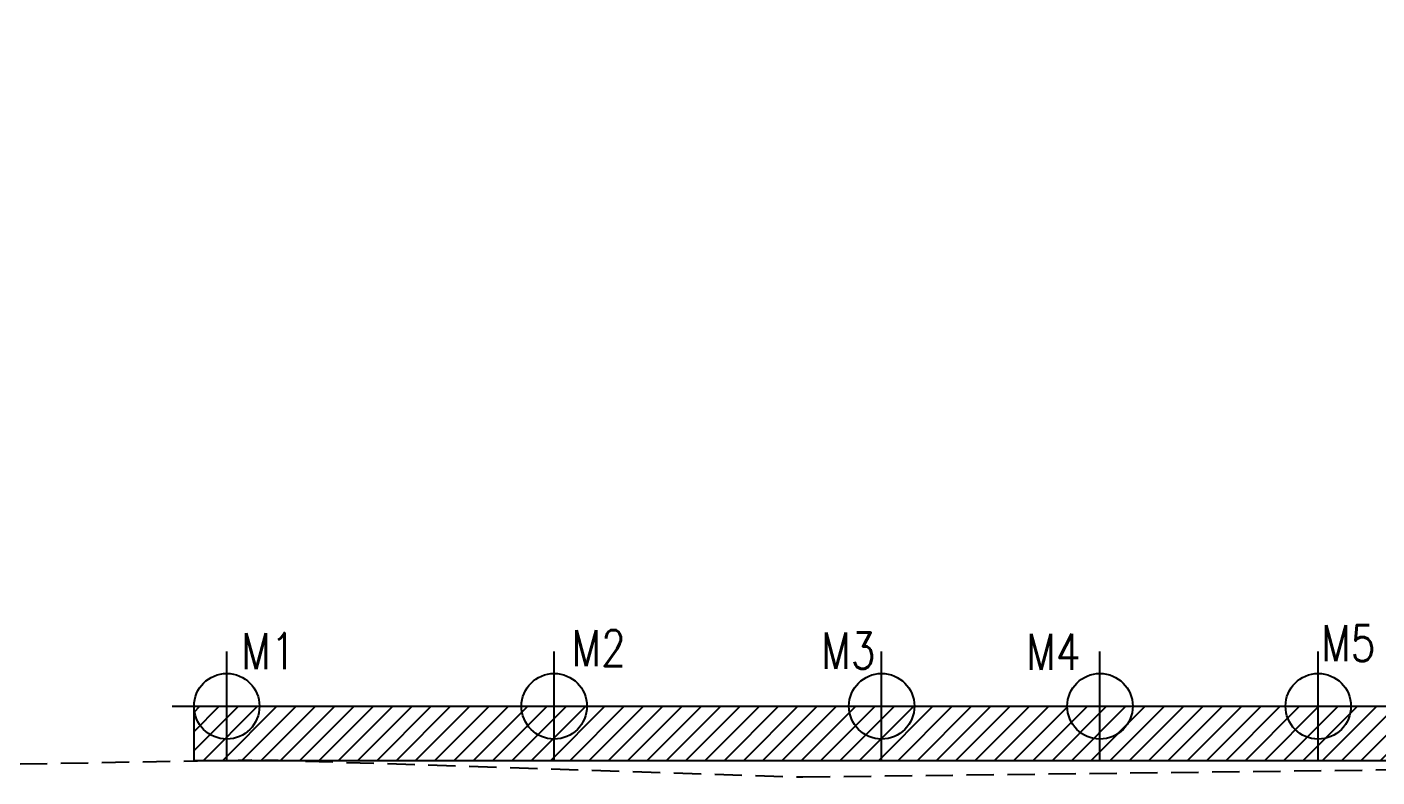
# Model space of a CAD drawing. Extents: x -15987 to 10953, y -16747 to -1189.
# Drawn here: x 2734 to 3352, y -16607 to -16264 of the extents above; entities that cross this region are included whole.
import ezdxf

# ---------------------------------------------------------------- set-up
doc = ezdxf.new("R2010")
doc.units = 0
doc.header["$LTSCALE"] = 25
doc.linetypes.add('DASHED2', pattern=[0.375, 0.25, -0.125])
for name, color, linetype in [('PENA_6', 6, 'Continuous'), ('SOLO-FUNDAÇOES', 7, 'Continuous'), ('SOLOD-TEXTO-007', 7, 'Continuous'), ('TERRENO', 1, 'DASHED2')]:
    doc.layers.add(name, color=color, linetype=linetype)
doc.styles.add('ROMANS', font='ROMANS')

# ---------------------------------------------------------------- blocks, each defined once
blk = doc.blocks.new('BROCA-D30')
at = {"color": 9}
for p, q in [((671.0336, 43.5697), (671.0336, 44.0697)), ((670.7836, 43.8197), (671.2836, 43.8197))]:
    blk.add_line(p, q, dxfattribs=at)
at = {"layer": 'SOLO-FUNDAÇOES', "color": 3}
blk.add_circle((671.0336, 43.8197), 0.15, dxfattribs=at)
blk = doc.blocks.new('A$C0151072e')
at = {"layer": 'SOLO-FUNDAÇOES'}
h = blk.add_hatch(dxfattribs=at)
h.set_pattern_fill('ANSI31', color=9, scale=50)
h.set_pattern_definition([(45, (-63346.979, -6367.508), (-4.4194174, 4.4194174), [])])
h.paths.add_polyline_path([(3141.38, -2005.56), (3141.38, -1980.56), (3871.38, -1980.53), (3871.38, -2005.53)])
blk.add_lwpolyline([(3141.38, -2005.56), (3141.38, -1980.56), (3871.38, -1980.53), (3871.38, -2005.53), (3141.38, -2005.56)], dxfattribs=at)
at = {"layer": 'SOLO-FUNDAÇOES', "xscale": 100, "yscale": 100, "zscale": 100}
for p in [(-63946.98, -6362.51), (-63796.98, -6362.51), (-63646.98, -6362.51), (-63546.98, -6362.51), (-63446.98, -6362.51)]:
    blk.add_blockref('BROCA-D30', p, dxfattribs=at)
at = {"layer": 'SOLOD-TEXTO-007', "style": 'ROMANS', "width": 0.8}
for s, p in [('M1', (3162.99, -1963.56)), ('M2', (3314.27, -1962.17)), ('M3', (3428.67, -1963.35)), ('M4', (3522.61, -1963.91)), ('M5', (3657.67, -1959.89))]:
    blk.add_text(s, height=16.5, dxfattribs=at).set_placement(p)

msp = doc.modelspace()

# ---------------------------------------------------------------- linework, layer by layer
at = {"layer": 'TERRENO', "linetype": 'DASHED2', "ltscale": 2}
msp.add_lwpolyline([(798.65, -16597.01), (1370.85, -16596.96), (1899.7, -16605.56), (2137.16, -16606.46), (2374.62, -16607.28), (2842.89, -16599.37), (3089.44, -16607.28), (4021.12, -16595.9), (4334.18, -16588.63), (4436.7, -16599.32), (4458.36, -15870.12), (4449.9, -15869.21), (4485.38, -15540.08), (4502.87, -15454.87), (4554.85, -14902.42), (4578.78, -14587.19), (4033.18, -14580.33), (4033.51, -14592.87), (3025.53, -14576), (2359.47, -14578.84), (1610.11, -14581.94), (927.42, -14584.99)], dxfattribs=at)

# ---------------------------------------------------------------- block references
at = {"layer": 'PENA_6'}
msp.add_blockref('A$C0151072e', (-330.86, -14594.35), dxfattribs=at)

doc.saveas('drawing.dxf')
